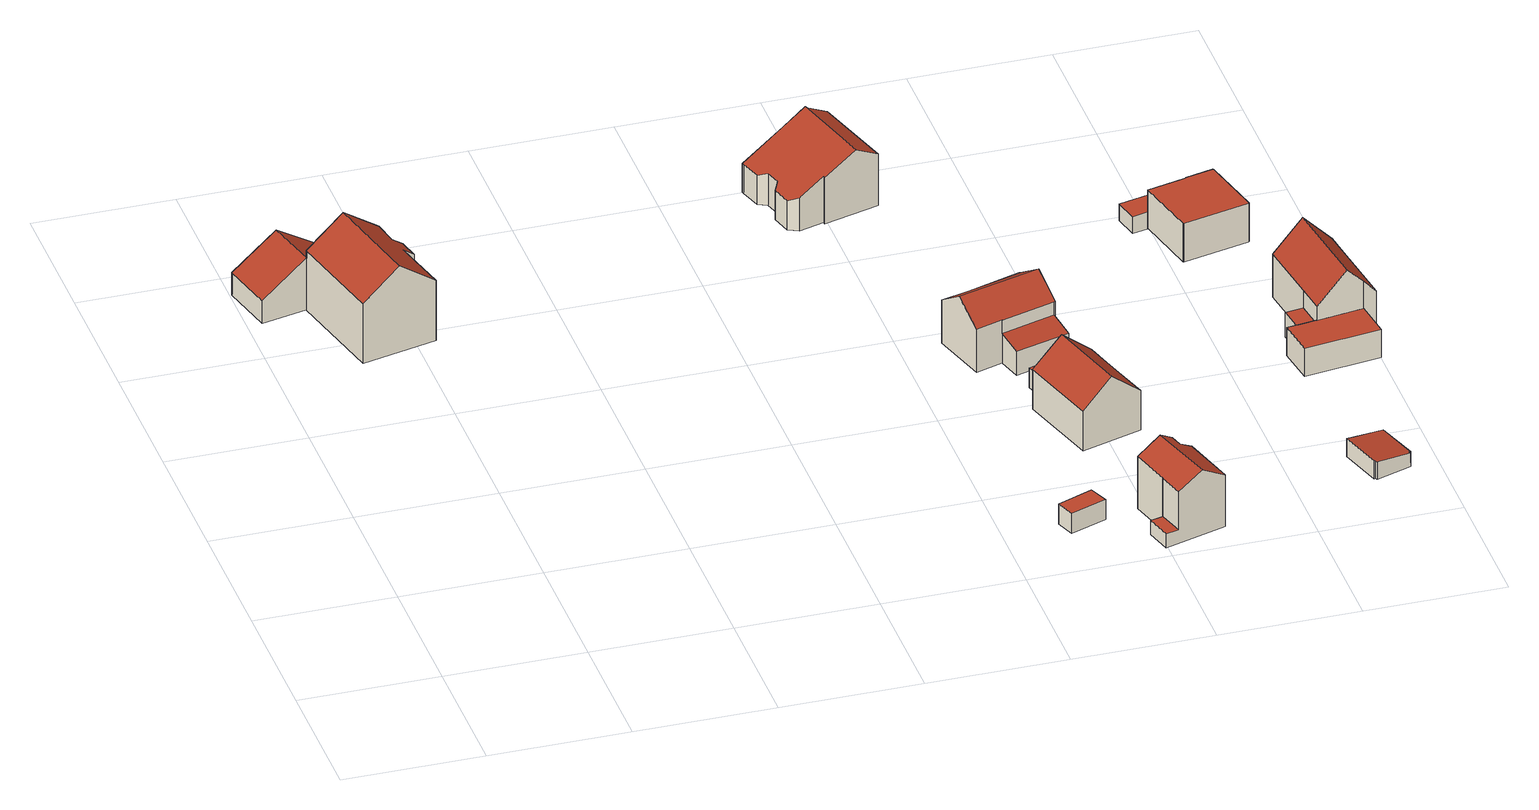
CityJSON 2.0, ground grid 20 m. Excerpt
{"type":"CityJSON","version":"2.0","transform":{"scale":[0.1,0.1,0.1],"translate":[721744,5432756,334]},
"CityObjects":{
"building1":{"type":"Building","attributes":{"Gemeindeschluessel":"09362000","HoeheDach":"348.064","HoeheGrund":"334.670","Methode":"2000","NiedrigsteTraufeDesGebaeudes":"338.212","Geometrietyp2DReferenz":"3000","measuredHeight":13.39,"function":"31001_1000","roofType":"3100"},"address":[{"Country":"Germany","Locality":"Regensburg","ThoroughfareName":"Annagasse 5a"}],"geometry":[{"type":"Solid","lod":"2","boundaries":[[[[0,1,2,3,4]],[[5,6,7,8]],[[6,5,9,10]],[[11,12,13,3,2]],[[5,8,14,15,16,17,18,19,9]],[[20,14,8,7]],[[21,11,2,1]],[[22,4,3,13]],[[19,23,10,9]],[[23,19,18,24]],[[25,12,11,21]],[[26,16,15,22,13,12]],[[23,24,27,25,21,1,0,28,20,7,6,10]],[[28,15,14,20]],[[26,29,17,16]],[[28,0,4,22,15]],[[25,27,29,26,12]],[[27,24,18,17,29]]]],"semantics":{"surfaces":[{"type":"WallSurface","Flaeche":"77.885","Z_MAX":"8.052","Z_MAX_ASL":"342.722","Z_MIN":"-0.000","Z_MIN_ASL":"334.670"},{"type":"WallSurface","Flaeche":"14.343","Z_MAX":"9.436","Z_MAX_ASL":"344.106","Z_MIN":"-0.000","Z_MIN_ASL":"334.670"},{"type":"WallSurface","Flaeche":"25.293","Z_MAX":"8.251","Z_MAX_ASL":"342.921","Z_MIN":"-0.000","Z_MIN_ASL":"334.670"},{"type":"RoofSurface","Dachneigung":"56.163","Dachorientierung":"259.075","Flaeche":"65.094","Z_MAX":"8.052","Z_MAX_ASL":"342.722","Z_MIN":"3.542","Z_MIN_ASL":"338.212"},{"type":"RoofSurface","Dachneigung":"53.830","Dachorientierung":"79.136","Flaeche":"106.734","Z_MAX":"13.393","Z_MAX_ASL":"348.064","Z_MIN":"8.242","Z_MIN_ASL":"342.912"},{"type":"WallSurface","Flaeche":"34.226","Z_MAX":"9.436","Z_MAX_ASL":"344.106","Z_MIN":"-0.000","Z_MIN_ASL":"334.670"},{"type":"WallSurface","Flaeche":"28.513","Z_MAX":"3.545","Z_MAX_ASL":"338.215","Z_MIN":"-0.000","Z_MIN_ASL":"334.670"},{"type":"RoofSurface","Dachneigung":"56.160","Dachorientierung":"79.136","Flaeche":"64.702","Z_MAX":"8.052","Z_MAX_ASL":"342.722","Z_MIN":"3.552","Z_MIN_ASL":"338.222"},{"type":"WallSurface","Flaeche":"14.606","Z_MAX":"9.449","Z_MAX_ASL":"344.119","Z_MIN":"-0.000","Z_MIN_ASL":"334.670"},{"type":"WallSurface","Flaeche":"78.849","Z_MAX":"9.449","Z_MAX_ASL":"344.119","Z_MIN":"-0.000","Z_MIN_ASL":"334.670"},{"type":"WallSurface","Flaeche":"38.747","Z_MAX":"8.032","Z_MAX_ASL":"342.702","Z_MIN":"-0.000","Z_MIN_ASL":"334.670"},{"type":"WallSurface","Flaeche":"39.424","Z_MAX":"13.393","Z_MAX_ASL":"348.064","Z_MIN":"3.552","Z_MIN_ASL":"338.222"},{"type":"GroundSurface","Flaeche":"275.978","Z_MAX":"-0.000","Z_MAX_ASL":"334.670","Z_MIN":"-0.000","Z_MIN_ASL":"334.670"},{"type":"WallSurface","Flaeche":"46.538","Z_MAX":"12.501","Z_MAX_ASL":"347.171","Z_MIN":"-0.000","Z_MIN_ASL":"334.670"},{"type":"RoofSurface","Dachneigung":"53.836","Dachorientierung":"259.076","Flaeche":"101.576","Z_MAX":"13.393","Z_MAX_ASL":"348.064","Z_MIN":"9.364","Z_MIN_ASL":"344.034"},{"type":"WallSurface","Flaeche":"28.696","Z_MAX":"12.501","Z_MAX_ASL":"347.171","Z_MIN":"-0.000","Z_MIN_ASL":"334.670"},{"type":"WallSurface","Flaeche":"139.429","Z_MAX":"9.370","Z_MAX_ASL":"344.040","Z_MIN":"-0.000","Z_MIN_ASL":"334.670"},{"type":"WallSurface","Flaeche":"124.398","Z_MAX":"13.388","Z_MAX_ASL":"348.058","Z_MIN":"-0.000","Z_MIN_ASL":"334.670"}],"values":[[0,1,2,3,4,5,6,7,8,9,10,11,12,13,14,15,16,17]]}}]},
"building2":{"type":"Building","attributes":{"Gemeindeschluessel":"09362000","HoeheDach":"338.363","HoeheGrund":"335.320","Methode":"1000","NiedrigsteTraufeDesGebaeudes":"338.363","Geometrietyp2DReferenz":"3000","measuredHeight":3.04,"function":"31001_2000","roofType":"1000"},"geometry":[{"type":"Solid","lod":"2","boundaries":[[[[30,31,32,33]],[[34,33,32,35]],[[35,32,31,36]],[[34,35,36,37]],[[37,30,33,34]],[[36,31,30,37]]]],"semantics":{"surfaces":[{"type":"RoofSurface","Dachneigung":"90.000","Dachorientierung":"-1.000","Flaeche":"16.411","Z_MAX":"3.043","Z_MAX_ASL":"338.363","Z_MIN":"3.043","Z_MIN_ASL":"338.363"},{"type":"WallSurface","Flaeche":"16.760","Z_MAX":"3.043","Z_MAX_ASL":"338.363","Z_MIN":"0.000","Z_MIN_ASL":"335.320"},{"type":"WallSurface","Flaeche":"9.123","Z_MAX":"3.043","Z_MAX_ASL":"338.363","Z_MIN":"0.000","Z_MIN_ASL":"335.320"},{"type":"GroundSurface","Flaeche":"16.411","Z_MAX":"0.000","Z_MAX_ASL":"335.320","Z_MIN":"0.000","Z_MIN_ASL":"335.320"},{"type":"WallSurface","Flaeche":"9.056","Z_MAX":"3.043","Z_MAX_ASL":"338.363","Z_MIN":"0.000","Z_MIN_ASL":"335.320"},{"type":"WallSurface","Flaeche":"16.677","Z_MAX":"3.043","Z_MAX_ASL":"338.363","Z_MIN":"0.000","Z_MIN_ASL":"335.320"}],"values":[[0,1,2,3,4,5]]}}]},
"building3":{"type":"Building","attributes":{"Gemeindeschluessel":"09362000","HoeheDach":"345.670","HoeheGrund":"335.510","Methode":"2000","NiedrigsteTraufeDesGebaeudes":"337.670","Geometrietyp2DReferenz":"3000","measuredHeight":10.16,"function":"31001_1000","roofType":"3100"},"address":[{"Country":"Germany","Locality":"Regensburg","ThoroughfareName":"Mattinger Straße 16"}],"geometry":[{"type":"Solid","lod":"2","boundaries":[[[[38,39,40,41,42,43]],[[44,45,39,38,46,47,48]],[[49,41,40,50]],[[51,42,41,49]],[[52,53,54,55]],[[48,47,56,57]],[[53,58,46,38,43,54]],[[44,48,57,59]],[[51,55,54,43,42]],[[44,59,52,55,51,49,50,45]],[[52,59,57,56,58,53]],[[47,46,58,56]],[[50,40,39,45]]]],"semantics":{"surfaces":[{"type":"RoofSurface","Dachneigung":"60.563","Dachorientierung":"76.088","Flaeche":"38.539","Z_MAX":"10.160","Z_MAX_ASL":"345.670","Z_MIN":"8.093","Z_MIN_ASL":"343.603"},{"type":"WallSurface","Flaeche":"71.126","Z_MAX":"10.160","Z_MAX_ASL":"345.670","Z_MIN":"-0.000","Z_MIN_ASL":"335.510"},{"type":"WallSurface","Flaeche":"15.346","Z_MAX":"9.100","Z_MAX_ASL":"344.610","Z_MIN":"-0.000","Z_MIN_ASL":"335.510"},{"type":"WallSurface","Flaeche":"16.164","Z_MAX":"9.108","Z_MAX_ASL":"344.618","Z_MIN":"-0.000","Z_MIN_ASL":"335.510"},{"type":"WallSurface","Flaeche":"50.568","Z_MAX":"8.113","Z_MAX_ASL":"343.623","Z_MIN":"-0.000","Z_MIN_ASL":"335.510"},{"type":"RoofSurface","Dachneigung":"90.000","Dachorientierung":"-1.000","Flaeche":"7.495","Z_MAX":"2.160","Z_MAX_ASL":"337.670","Z_MIN":"2.160","Z_MIN_ASL":"337.670"},{"type":"RoofSurface","Dachneigung":"60.563","Dachorientierung":"256.088","Flaeche":"42.377","Z_MAX":"10.160","Z_MAX_ASL":"345.670","Z_MIN":"8.070","Z_MIN_ASL":"343.580"},{"type":"WallSurface","Flaeche":"8.361","Z_MAX":"2.160","Z_MAX_ASL":"337.670","Z_MIN":"-0.000","Z_MIN_ASL":"335.510"},{"type":"WallSurface","Flaeche":"51.196","Z_MAX":"10.160","Z_MAX_ASL":"345.670","Z_MIN":"-0.000","Z_MIN_ASL":"335.510"},{"type":"GroundSurface","Flaeche":"77.964","Z_MAX":"-0.000","Z_MAX_ASL":"335.510","Z_MIN":"-0.000","Z_MIN_ASL":"335.510"},{"type":"WallSurface","Flaeche":"4.792","Z_MAX":"8.113","Z_MAX_ASL":"343.623","Z_MIN":"-0.000","Z_MIN_ASL":"335.510"},{"type":"WallSurface","Flaeche":"22.777","Z_MAX":"8.070","Z_MAX_ASL":"343.580","Z_MIN":"2.160","Z_MIN_ASL":"337.670"},{"type":"WallSurface","Flaeche":"67.130","Z_MAX":"8.112","Z_MAX_ASL":"343.622","Z_MIN":"-0.000","Z_MIN_ASL":"335.510"}],"values":[[0,1,2,3,4,5,6,7,8,9,10,11,12]]}}]},
"building4":{"type":"Building","attributes":{"Gemeindeschluessel":"09362000","HoeheDach":"347.850","HoeheGrund":"337.900","Methode":"2000","NiedrigsteTraufeDesGebaeudes":"342.580","Geometrietyp2DReferenz":"3000","measuredHeight":9.95,"function":"31001_1000","roofType":"3100"},"address":[{"Country":"Germany","Locality":"Regensburg","ThoroughfareName":"Mattinger Straße 12"}],"geometry":[{"type":"Solid","lod":"2","boundaries":[[[[60,61,62,63]],[[64,65,66,67,68]],[[64,69,70,71,60,63,72,73,74,65]],[[65,74,75,76,66]],[[72,63,62,77,78]],[[68,67,79,80,81]],[[69,81,80,70]],[[72,78,82,73]],[[75,82,78,77]],[[73,82,75,74]],[[64,68,81,69]],[[77,62,76,75]],[[71,70,80,79,83]],[[71,83,61,60]],[[76,62,61,83,79,67,66]]]],"semantics":{"surfaces":[{"type":"WallSurface","Flaeche":"22.330","Z_MAX":"6.195","Z_MAX_ASL":"344.095","Z_MIN":"0.000","Z_MIN_ASL":"337.900"},{"type":"WallSurface","Flaeche":"73.068","Z_MAX":"9.950","Z_MAX_ASL":"347.850","Z_MIN":"0.000","Z_MIN_ASL":"337.900"},{"type":"GroundSurface","Flaeche":"111.649","Z_MAX":"0.000","Z_MAX_ASL":"337.900","Z_MIN":"0.000","Z_MIN_ASL":"337.900"},{"type":"WallSurface","Flaeche":"32.480","Z_MAX":"6.173","Z_MAX_ASL":"344.073","Z_MIN":"0.000","Z_MIN_ASL":"337.900"},{"type":"WallSurface","Flaeche":"4.687","Z_MAX":"6.188","Z_MAX_ASL":"344.088","Z_MIN":"0.000","Z_MIN_ASL":"337.900"},{"type":"RoofSurface","Dachneigung":"50.293","Dachorientierung":"256.184","Flaeche":"70.337","Z_MAX":"9.950","Z_MAX_ASL":"347.850","Z_MIN":"6.212","Z_MIN_ASL":"344.112"},{"type":"WallSurface","Flaeche":"18.148","Z_MAX":"8.290","Z_MAX_ASL":"346.190","Z_MIN":"0.000","Z_MIN_ASL":"337.900"},{"type":"WallSurface","Flaeche":"13.666","Z_MAX":"4.680","Z_MAX_ASL":"342.580","Z_MIN":"0.000","Z_MIN_ASL":"337.900"},{"type":"RoofSurface","Dachneigung":"90.000","Dachorientierung":"-1.000","Flaeche":"2.869","Z_MAX":"4.680","Z_MAX_ASL":"342.580","Z_MIN":"4.680","Z_MIN_ASL":"342.580"},{"type":"WallSurface","Flaeche":"4.676","Z_MAX":"4.680","Z_MAX_ASL":"342.580","Z_MIN":"0.000","Z_MIN_ASL":"337.900"},{"type":"WallSurface","Flaeche":"74.648","Z_MAX":"6.212","Z_MAX_ASL":"344.112","Z_MIN":"0.000","Z_MIN_ASL":"337.900"},{"type":"WallSurface","Flaeche":"4.323","Z_MAX":"6.173","Z_MAX_ASL":"344.073","Z_MIN":"4.680","Z_MIN_ASL":"342.580"},{"type":"WallSurface","Flaeche":"54.769","Z_MAX":"9.950","Z_MAX_ASL":"347.850","Z_MIN":"0.000","Z_MIN_ASL":"337.900"},{"type":"WallSurface","Flaeche":"1.713","Z_MAX":"6.195","Z_MAX_ASL":"344.095","Z_MIN":"0.000","Z_MIN_ASL":"337.900"},{"type":"RoofSurface","Dachneigung":"50.293","Dachorientierung":"76.184","Flaeche":"71.060","Z_MAX":"9.950","Z_MAX_ASL":"347.850","Z_MIN":"6.170","Z_MIN_ASL":"344.070"}],"values":[[0,1,2,3,4,5,6,7,8,9,10,11,12,13,14]]}}]},
"building5":{"type":"Building","attributes":{"Gemeindeschluessel":"09362000","HoeheDach":"346.700","HoeheGrund":"337.177","Methode":"2000","NiedrigsteTraufeDesGebaeudes":"340.914","Geometrietyp2DReferenz":"3000","measuredHeight":9.52,"function":"31001_1000","roofType":"3100"},"address":[{"Country":"Germany","Locality":"Regensburg","ThoroughfareName":"Mattinger Straße 10"}],"geometry":[{"type":"Solid","lod":"2","boundaries":[[[[84,85,86,87]],[[88,87,86,89,90]],[[91,92,93,94]],[[91,95,96,97,92]],[[88,90,98,99]],[[94,93,100,101]],[[98,90,89,102]],[[103,104,96,95]],[[101,100,105,106]],[[89,86,107,102]],[[96,104,107,86,85,108,97]],[[103,99,98,102,107,104]],[[103,95,91,94,101,106,84,87,88,99]],[[84,106,105,108,85]],[[97,108,105,100,93,92]]]],"semantics":{"surfaces":[{"type":"WallSurface","Flaeche":"1.687","Z_MAX":"6.751","Z_MAX_ASL":"343.928","Z_MIN":"0.003","Z_MIN_ASL":"337.180"},{"type":"WallSurface","Flaeche":"14.888","Z_MAX":"6.751","Z_MAX_ASL":"343.928","Z_MIN":"0.003","Z_MIN_ASL":"337.180"},{"type":"WallSurface","Flaeche":"28.178","Z_MAX":"6.769","Z_MAX_ASL":"343.945","Z_MIN":"0.003","Z_MIN_ASL":"337.180"},{"type":"WallSurface","Flaeche":"68.263","Z_MAX":"9.523","Z_MAX_ASL":"346.700","Z_MIN":"0.003","Z_MIN_ASL":"337.180"},{"type":"WallSurface","Flaeche":"30.289","Z_MAX":"3.738","Z_MAX_ASL":"340.915","Z_MIN":"0.003","Z_MIN_ASL":"337.180"},{"type":"WallSurface","Flaeche":"53.940","Z_MAX":"6.769","Z_MAX_ASL":"343.945","Z_MIN":"0.003","Z_MIN_ASL":"337.180"},{"type":"RoofSurface","Dachneigung":"74.095","Dachorientierung":"163.849","Flaeche":"29.172","Z_MAX":"4.724","Z_MAX_ASL":"341.901","Z_MIN":"3.737","Z_MIN_ASL":"340.914"},{"type":"WallSurface","Flaeche":"26.989","Z_MAX":"6.752","Z_MAX_ASL":"343.929","Z_MIN":"0.003","Z_MIN_ASL":"337.180"},{"type":"WallSurface","Flaeche":"1.646","Z_MAX":"6.765","Z_MAX_ASL":"343.942","Z_MIN":"0.003","Z_MIN_ASL":"337.180"},{"type":"WallSurface","Flaeche":"16.217","Z_MAX":"6.723","Z_MAX_ASL":"343.900","Z_MIN":"4.723","Z_MIN_ASL":"341.899"},{"type":"RoofSurface","Dachneigung":"56.524","Dachorientierung":"163.877","Flaeche":"62.606","Z_MAX":"9.523","Z_MAX_ASL":"346.700","Z_MIN":"6.723","Z_MIN_ASL":"343.900"},{"type":"WallSurface","Flaeche":"14.933","Z_MAX":"6.752","Z_MAX_ASL":"343.929","Z_MIN":"0.003","Z_MIN_ASL":"337.180"},{"type":"GroundSurface","Flaeche":"131.914","Z_MAX":"0.003","Z_MAX_ASL":"337.180","Z_MIN":"0.003","Z_MIN_ASL":"337.180"},{"type":"WallSurface","Flaeche":"68.143","Z_MAX":"9.523","Z_MAX_ASL":"346.700","Z_MIN":"0.003","Z_MIN_ASL":"337.180"},{"type":"RoofSurface","Dachneigung":"56.524","Dachorientierung":"343.877","Flaeche":"61.908","Z_MAX":"9.523","Z_MAX_ASL":"346.700","Z_MIN":"6.756","Z_MIN_ASL":"343.933"}],"values":[[0,1,2,3,4,5,6,7,8,9,10,11,12,13,14]]}}]},
"building6":{"type":"Building","attributes":{"Gemeindeschluessel":"09362000","HoeheDach":"345.470","HoeheGrund":"335.570","Methode":"2000","NiedrigsteTraufeDesGebaeudes":"340.065","Geometrietyp2DReferenz":"3000","measuredHeight":9.9,"function":"31001_1000","roofType":"3100"},"address":[{"Country":"Germany","Locality":"Regensburg","ThoroughfareName":"Mattinger Straße 6"}],"geometry":[{"type":"Solid","lod":"2","boundaries":[[[[109,110,111,112,113,114,115,116,117,118,119,120,121]],[[122,123,124,125]],[[126,116,115,127]],[[125,124,128,129]],[[130,112,111,131]],[[127,115,114,132]],[[129,128,118,117,133]],[[134,109,121,135]],[[136,122,125,129,133,126,127,132,137,130,131,138,134,135]],[[137,113,112,130]],[[133,117,116,126]],[[135,121,120,136]],[[118,128,124,123,119]],[[131,111,110,138]],[[138,110,109,134]],[[136,120,119,123,122]],[[132,114,113,137]]]],"semantics":{"surfaces":[{"type":"RoofSurface","Dachneigung":"60.989","Dachorientierung":"256.224","Flaeche":"130.307","Z_MAX":"9.900","Z_MAX_ASL":"345.470","Z_MIN":"4.495","Z_MIN_ASL":"340.065"},{"type":"WallSurface","Flaeche":"26.687","Z_MAX":"9.668","Z_MAX_ASL":"345.238","Z_MIN":"-0.000","Z_MIN_ASL":"335.570"},{"type":"WallSurface","Flaeche":"23.210","Z_MAX":"7.236","Z_MAX_ASL":"342.806","Z_MIN":"-0.000","Z_MIN_ASL":"335.570"},{"type":"WallSurface","Flaeche":"98.339","Z_MAX":"7.992","Z_MAX_ASL":"343.563","Z_MIN":"-0.000","Z_MIN_ASL":"335.570"},{"type":"WallSurface","Flaeche":"11.723","Z_MAX":"5.070","Z_MAX_ASL":"340.640","Z_MIN":"-0.000","Z_MIN_ASL":"335.570"},{"type":"WallSurface","Flaeche":"8.047","Z_MAX":"5.160","Z_MAX_ASL":"340.730","Z_MIN":"-0.000","Z_MIN_ASL":"335.570"},{"type":"WallSurface","Flaeche":"71.971","Z_MAX":"9.900","Z_MAX_ASL":"345.470","Z_MIN":"-0.000","Z_MIN_ASL":"335.570"},{"type":"WallSurface","Flaeche":"1.578","Z_MAX":"4.519","Z_MAX_ASL":"340.089","Z_MIN":"-0.000","Z_MIN_ASL":"335.570"},{"type":"GroundSurface","Flaeche":"156.295","Z_MAX":"-0.000","Z_MAX_ASL":"335.570","Z_MIN":"-0.000","Z_MIN_ASL":"335.570"},{"type":"WallSurface","Flaeche":"6.807","Z_MAX":"5.063","Z_MAX_ASL":"340.633","Z_MIN":"-0.000","Z_MIN_ASL":"335.570"},{"type":"WallSurface","Flaeche":"2.597","Z_MAX":"7.236","Z_MAX_ASL":"342.806","Z_MIN":"-0.000","Z_MIN_ASL":"335.570"},{"type":"WallSurface","Flaeche":"40.343","Z_MAX":"8.072","Z_MAX_ASL":"343.642","Z_MIN":"-0.000","Z_MIN_ASL":"335.570"},{"type":"RoofSurface","Dachneigung":"60.990","Dachorientierung":"76.224","Flaeche":"48.412","Z_MAX":"9.900","Z_MAX_ASL":"345.470","Z_MIN":"7.992","Z_MIN_ASL":"343.563"},{"type":"WallSurface","Flaeche":"6.835","Z_MAX":"5.070","Z_MAX_ASL":"340.640","Z_MIN":"-0.000","Z_MIN_ASL":"335.570"},{"type":"WallSurface","Flaeche":"14.440","Z_MAX":"4.517","Z_MAX_ASL":"340.087","Z_MIN":"-0.000","Z_MIN_ASL":"335.570"},{"type":"WallSurface","Flaeche":"33.702","Z_MAX":"9.900","Z_MAX_ASL":"345.470","Z_MIN":"-0.000","Z_MIN_ASL":"335.570"},{"type":"WallSurface","Flaeche":"13.187","Z_MAX":"4.500","Z_MAX_ASL":"340.070","Z_MIN":"-0.000","Z_MIN_ASL":"335.570"}],"values":[[0,1,2,3,4,5,6,7,8,9,10,11,12,13,14,15,16]]}}]},
"building7":{"type":"Building","attributes":{"Gemeindeschluessel":"09362000","HoeheDach":"340.886","HoeheGrund":"337.810","Methode":"1000","NiedrigsteTraufeDesGebaeudes":"340.886","Geometrietyp2DReferenz":"3000","measuredHeight":3.08,"function":"31001_2000","roofType":"1000"},"geometry":[{"type":"Solid","lod":"2","boundaries":[[[[139,140,141,142]],[[143,144,140,139]],[[140,144,145,146,147,141]],[[142,141,147,148]],[[149,145,144,143]],[[148,147,146,150]],[[150,146,145,149]],[[142,148,150,149,143,139]]]],"semantics":{"surfaces":[{"type":"WallSurface","Flaeche":"14.588","Z_MAX":"3.076","Z_MAX_ASL":"340.886","Z_MIN":"0.000","Z_MIN_ASL":"337.810"},{"type":"WallSurface","Flaeche":"20.084","Z_MAX":"3.076","Z_MAX_ASL":"340.886","Z_MIN":"0.000","Z_MIN_ASL":"337.810"},{"type":"RoofSurface","Dachneigung":"90.000","Dachorientierung":"-1.000","Flaeche":"38.254","Z_MAX":"3.076","Z_MAX_ASL":"340.886","Z_MIN":"3.076","Z_MIN_ASL":"340.886"},{"type":"WallSurface","Flaeche":"24.652","Z_MAX":"3.076","Z_MAX_ASL":"340.886","Z_MIN":"0.000","Z_MIN_ASL":"337.810"},{"type":"WallSurface","Flaeche":"0.853","Z_MAX":"3.076","Z_MAX_ASL":"340.886","Z_MIN":"0.000","Z_MIN_ASL":"337.810"},{"type":"WallSurface","Flaeche":"15.288","Z_MAX":"3.076","Z_MAX_ASL":"340.886","Z_MIN":"0.000","Z_MIN_ASL":"337.810"},{"type":"WallSurface","Flaeche":"4.606","Z_MAX":"3.076","Z_MAX_ASL":"340.886","Z_MIN":"0.000","Z_MIN_ASL":"337.810"},{"type":"GroundSurface","Flaeche":"38.254","Z_MAX":"0.000","Z_MAX_ASL":"337.810","Z_MIN":"0.000","Z_MIN_ASL":"337.810"}],"values":[[0,1,2,3,4,5,6,7]]}}]},
"building8":{"type":"Building","attributes":{"Gemeindeschluessel":"09362000","HoeheDach":"341.859","HoeheGrund":"335.660","Methode":"1000","NiedrigsteTraufeDesGebaeudes":"340.652","Geometrietyp2DReferenz":"3000","measuredHeight":6.2,"function":"31001_2000","roofType":"2100"},"geometry":[{"type":"Solid","lod":"2","boundaries":[[[[151,152,153,154]],[[155,153,152,156]],[[157,151,154,158]],[[158,155,156,157]],[[156,152,151,157]],[[158,154,153,155]]]],"semantics":{"surfaces":[{"type":"RoofSurface","Dachneigung":"70.806","Dachorientierung":"343.778","Flaeche":"29.101","Z_MAX":"6.199","Z_MAX_ASL":"341.859","Z_MIN":"4.992","Z_MIN_ASL":"340.652"},{"type":"WallSurface","Flaeche":"19.204","Z_MAX":"6.199","Z_MAX_ASL":"341.859","Z_MIN":"0.000","Z_MIN_ASL":"335.660"},{"type":"WallSurface","Flaeche":"19.398","Z_MAX":"6.199","Z_MAX_ASL":"341.859","Z_MIN":"0.000","Z_MIN_ASL":"335.660"},{"type":"GroundSurface","Flaeche":"27.483","Z_MAX":"0.000","Z_MAX_ASL":"335.660","Z_MIN":"0.000","Z_MIN_ASL":"335.660"},{"type":"WallSurface","Flaeche":"49.452","Z_MAX":"6.199","Z_MAX_ASL":"341.859","Z_MIN":"0.000","Z_MIN_ASL":"335.660"},{"type":"WallSurface","Flaeche":"39.833","Z_MAX":"5.006","Z_MAX_ASL":"340.666","Z_MIN":"0.000","Z_MIN_ASL":"335.660"}],"values":[[0,1,2,3,4,5]]}}]},
"building9":{"type":"Building","attributes":{"Gemeindeschluessel":"09362000","HoeheDach":"341.064","HoeheGrund":"338.315","Methode":"2000","NiedrigsteTraufeDesGebaeudes":"340.426","Geometrietyp2DReferenz":"3000","measuredHeight":2.75,"function":"31001_2463","roofType":"1000"},"geometry":[{"type":"Solid","lod":"2","boundaries":[[[[159,160,161,162]],[[163,164,165,166,167,161,160,168,169]],[[170,166,165,171]],[[171,165,164,172]],[[173,168,160,159]],[[170,171,172,174,175,176,173,159,162,177]],[[177,167,166,170]],[[172,164,163,174]],[[163,169,176,175,174]],[[162,161,167,177]],[[176,169,168,173]]]],"semantics":{"surfaces":[{"type":"WallSurface","Flaeche":"0.338","Z_MAX":"2.731","Z_MAX_ASL":"341.046","Z_MIN":"-0.005","Z_MIN_ASL":"338.310"},{"type":"RoofSurface","Dachneigung":"83.663","Dachorientierung":"72.728","Flaeche":"38.356","Z_MAX":"2.750","Z_MAX_ASL":"341.064","Z_MIN":"2.111","Z_MIN_ASL":"340.426"},{"type":"WallSurface","Flaeche":"14.003","Z_MAX":"2.750","Z_MAX_ASL":"341.064","Z_MIN":"-0.005","Z_MIN_ASL":"338.310"},{"type":"WallSurface","Flaeche":"13.472","Z_MAX":"2.111","Z_MAX_ASL":"340.426","Z_MIN":"-0.005","Z_MIN_ASL":"338.310"},{"type":"WallSurface","Flaeche":"0.459","Z_MAX":"2.731","Z_MAX_ASL":"341.046","Z_MIN":"-0.005","Z_MIN_ASL":"338.310"},{"type":"GroundSurface","Flaeche":"38.122","Z_MAX":"-0.005","Z_MAX_ASL":"338.310","Z_MIN":"-0.005","Z_MIN_ASL":"338.310"},{"type":"WallSurface","Flaeche":"17.657","Z_MAX":"2.750","Z_MAX_ASL":"341.064","Z_MIN":"-0.005","Z_MIN_ASL":"338.310"},{"type":"WallSurface","Flaeche":"0.321","Z_MAX":"2.128","Z_MAX_ASL":"340.443","Z_MIN":"-0.005","Z_MIN_ASL":"338.310"},{"type":"WallSurface","Flaeche":"0.539","Z_MAX":"2.128","Z_MAX_ASL":"340.443","Z_MIN":"-0.005","Z_MIN_ASL":"338.310"},{"type":"WallSurface","Flaeche":"0.460","Z_MAX":"2.749","Z_MAX_ASL":"341.064","Z_MIN":"-0.005","Z_MIN_ASL":"338.310"},{"type":"WallSurface","Flaeche":"13.238","Z_MAX":"2.731","Z_MAX_ASL":"341.046","Z_MIN":"-0.005","Z_MIN_ASL":"338.310"}],"values":[[0,1,2,3,4,5,6,7,8,9,10]]}}]},
"building10":{"type":"Building","attributes":{"Gemeindeschluessel":"09362000","HoeheDach":"342.600","HoeheGrund":"338.770","Methode":"2000","NiedrigsteTraufeDesGebaeudes":"342.600","Geometrietyp2DReferenz":"3000","measuredHeight":3.83,"function":"51009_1610","roofType":"1000"},"geometry":[{"type":"Solid","lod":"2","boundaries":[[[[178,179,180,181]],[[181,182,183,178]],[[179,184,185,180]],[[182,185,184,183]],[[181,180,185,182]],[[183,184,179,178]]]],"semantics":{"surfaces":[{"type":"WallSurface","Flaeche":"16.347","Z_MAX":"3.830","Z_MAX_ASL":"342.600","Z_MIN":"0.000","Z_MIN_ASL":"338.770"},{"type":"GroundSurface","Flaeche":"11.334","Z_MAX":"0.000","Z_MAX_ASL":"338.770","Z_MIN":"0.000","Z_MIN_ASL":"338.770"},{"type":"RoofSurface","Dachneigung":"90.000","Dachorientierung":"-1.000","Flaeche":"11.334","Z_MAX":"3.830","Z_MAX_ASL":"342.600","Z_MIN":"3.830","Z_MIN_ASL":"342.600"},{"type":"WallSurface","Flaeche":"16.358","Z_MAX":"3.830","Z_MAX_ASL":"342.600","Z_MIN":"0.000","Z_MIN_ASL":"338.770"},{"type":"WallSurface","Flaeche":"10.129","Z_MAX":"3.830","Z_MAX_ASL":"342.600","Z_MIN":"0.000","Z_MIN_ASL":"338.770"},{"type":"WallSurface","Flaeche":"10.205","Z_MAX":"3.830","Z_MAX_ASL":"342.600","Z_MIN":"0.000","Z_MIN_ASL":"338.770"}],"values":[[0,1,2,3,4,5]]}}]},
"building11":{"type":"Building","attributes":{"Gemeindeschluessel":"09362000","HoeheDach":"340.634","HoeheGrund":"338.034","Methode":"1000","NiedrigsteTraufeDesGebaeudes":"340.634","Geometrietyp2DReferenz":"3000","measuredHeight":2.6,"function":"31001_2000","roofType":"1000"},"geometry":[{"type":"Solid","lod":"2","boundaries":[[[[186,187,188,189]],[[190,191,192,193,188,187]],[[194,193,192,195]],[[195,192,191,196]],[[195,196,197,186,189,194]],[[194,189,188,193]],[[186,197,190,187]],[[191,190,197,196]]]],"semantics":{"surfaces":[{"type":"WallSurface","Flaeche":"14.917","Z_MAX":"2.600","Z_MAX_ASL":"340.634","Z_MIN":"0.000","Z_MIN_ASL":"338.034"},{"type":"RoofSurface","Dachneigung":"90.000","Dachorientierung":"-1.000","Flaeche":"28.398","Z_MAX":"2.600","Z_MAX_ASL":"340.634","Z_MIN":"2.600","Z_MIN_ASL":"340.634"},{"type":"WallSurface","Flaeche":"9.265","Z_MAX":"2.600","Z_MAX_ASL":"340.634","Z_MIN":"0.000","Z_MIN_ASL":"338.034"},{"type":"WallSurface","Flaeche":"20.764","Z_MAX":"2.600","Z_MAX_ASL":"340.634","Z_MIN":"0.000","Z_MIN_ASL":"338.034"},{"type":"GroundSurface","Flaeche":"28.398","Z_MAX":"0.000","Z_MAX_ASL":"338.034","Z_MIN":"0.000","Z_MIN_ASL":"338.034"},{"type":"WallSurface","Flaeche":"5.822","Z_MAX":"2.600","Z_MAX_ASL":"340.634","Z_MIN":"0.000","Z_MIN_ASL":"338.034"},{"type":"WallSurface","Flaeche":"0.164","Z_MAX":"2.600","Z_MAX_ASL":"340.634","Z_MIN":"0.000","Z_MIN_ASL":"338.034"},{"type":"WallSurface","Flaeche":"9.096","Z_MAX":"2.600","Z_MAX_ASL":"340.634","Z_MIN":"0.000","Z_MIN_ASL":"338.034"}],"values":[[0,1,2,3,4,5,6,7]]}}]},
"building12":{"type":"Building","attributes":{"Gemeindeschluessel":"09362000","HoeheDach":"343.151","HoeheGrund":"338.770","Methode":"1000","NiedrigsteTraufeDesGebaeudes":"343.151","Geometrietyp2DReferenz":"3000","measuredHeight":4.38,"function":"31001_1000","roofType":"1000"},"geometry":[{"type":"Solid","lod":"2","boundaries":[[[[178,198,199,183]],[[183,199,200,201]],[[202,178,183,201,203,204,205]],[[205,206,207,202]],[[206,208,209,200,199,198,207]],[[204,208,206,205]],[[201,200,209,203]],[[202,207,198,178]],[[203,209,208,204]]]],"semantics":{"surfaces":[{"type":"WallSurface","Flaeche":"11.667","Z_MAX":"4.381","Z_MAX_ASL":"343.151","Z_MIN":"0.000","Z_MIN_ASL":"338.770"},{"type":"WallSurface","Flaeche":"0.175","Z_MAX":"4.381","Z_MAX_ASL":"343.151","Z_MIN":"0.000","Z_MIN_ASL":"338.770"},{"type":"GroundSurface","Flaeche":"60.833","Z_MAX":"0.000","Z_MAX_ASL":"338.770","Z_MIN":"0.000","Z_MIN_ASL":"338.770"},{"type":"WallSurface","Flaeche":"24.217","Z_MAX":"4.381","Z_MAX_ASL":"343.151","Z_MIN":"0.000","Z_MIN_ASL":"338.770"},{"type":"RoofSurface","Dachneigung":"90.000","Dachorientierung":"-1.000","Flaeche":"60.833","Z_MAX":"4.381","Z_MAX_ASL":"343.151","Z_MIN":"4.381","Z_MIN_ASL":"343.151"},{"type":"WallSurface","Flaeche":"48.404","Z_MAX":"4.381","Z_MAX_ASL":"343.151","Z_MIN":"0.000","Z_MIN_ASL":"338.770"},{"type":"WallSurface","Flaeche":"29.338","Z_MAX":"4.381","Z_MAX_ASL":"343.151","Z_MIN":"0.000","Z_MIN_ASL":"338.770"},{"type":"WallSurface","Flaeche":"7.445","Z_MAX":"4.381","Z_MAX_ASL":"343.151","Z_MIN":"0.000","Z_MIN_ASL":"338.770"},{"type":"WallSurface","Flaeche":"24.080","Z_MAX":"4.381","Z_MAX_ASL":"343.151","Z_MIN":"0.000","Z_MIN_ASL":"338.770"}],"values":[[0,1,2,3,4,5,6,7,8]]}}]},
"building13":{"type":"Building","attributes":{"Gemeindeschluessel":"09362000","HoeheDach":"344.120","HoeheGrund":"338.050","Methode":"2000","NiedrigsteTraufeDesGebaeudes":"344.120","Geometrietyp2DReferenz":"3000","measuredHeight":6.07,"function":"31001_1000","roofType":"1000"},"address":[{"Country":"Germany","Locality":"Regensburg","ThoroughfareName":"Mattinger Straße 7"}],"geometry":[{"type":"Solid","lod":"2","boundaries":[[[[210,211,212,213]],[[213,212,214,215]],[[216,217,218,219]],[[220,221,222,223]],[[224,225,226,220,223,227,228,210,213,215,216,219]],[[219,218,229,224]],[[224,229,230,225]],[[225,230,231,226]],[[226,231,221,220]],[[227,232,233,228]],[[228,233,211,210]],[[215,214,217,216]],[[223,222,232,227]],[[218,217,214,212,211,233,232,222,221,231,230,229]]]],"semantics":{"surfaces":[{"type":"WallSurface","Flaeche":"0.369","Z_MAX":"6.070","Z_MAX_ASL":"344.120","Z_MIN":"0.000","Z_MIN_ASL":"338.050"},{"type":"WallSurface","Flaeche":"59.228","Z_MAX":"6.070","Z_MAX_ASL":"344.120","Z_MIN":"0.000","Z_MIN_ASL":"338.050"},{"type":"WallSurface","Flaeche":"0.425","Z_MAX":"6.070","Z_MAX_ASL":"344.120","Z_MIN":"0.000","Z_MIN_ASL":"338.050"},{"type":"WallSurface","Flaeche":"0.442","Z_MAX":"6.070","Z_MAX_ASL":"344.120","Z_MIN":"0.000","Z_MIN_ASL":"338.050"},{"type":"GroundSurface","Flaeche":"94.505","Z_MAX":"0.000","Z_MAX_ASL":"338.050","Z_MIN":"0.000","Z_MIN_ASL":"338.050"},{"type":"WallSurface","Flaeche":"56.800","Z_MAX":"6.070","Z_MAX_ASL":"344.120","Z_MIN":"0.000","Z_MIN_ASL":"338.050"},{"type":"WallSurface","Flaeche":"34.786","Z_MAX":"6.070","Z_MAX_ASL":"344.120","Z_MIN":"0.000","Z_MIN_ASL":"338.050"},{"type":"WallSurface","Flaeche":"24.752","Z_MAX":"6.070","Z_MAX_ASL":"344.120","Z_MIN":"0.000","Z_MIN_ASL":"338.050"},{"type":"WallSurface","Flaeche":"1.060","Z_MAX":"6.070","Z_MAX_ASL":"344.120","Z_MIN":"0.000","Z_MIN_ASL":"338.050"},{"type":"WallSurface","Flaeche":"0.364","Z_MAX":"6.070","Z_MAX_ASL":"344.120","Z_MIN":"0.000","Z_MIN_ASL":"338.050"},{"type":"RoofSurface","Dachneigung":"90.000","Dachorientierung":"-1.000","Flaeche":"94.505","Z_MAX":"6.070","Z_MAX_ASL":"344.120","Z_MIN":"6.070","Z_MIN_ASL":"344.120"}],"values":[[0,1,2,3,4,5,6,0,7,5,8,9,8,10]]}}]},
"building14":{"type":"Building","attributes":{"Gemeindeschluessel":"09362000","HoeheDach":"349.860","HoeheGrund":"338.710","Methode":"2000","NiedrigsteTraufeDesGebaeudes":"345.361","Geometrietyp2DReferenz":"3000","measuredHeight":11.15,"function":"31001_1000","roofType":"3100"},"address":[{"Country":"Germany","Locality":"Regensburg","ThoroughfareName":"Mattinger Straße 9"}],"geometry":[{"type":"Solid","lod":"2","boundaries":[[[[234,235,236,237]],[[238,239,240,241,242,243]],[[244,245,235,234]],[[241,246,236,235,245,242]],[[237,236,246,247]],[[248,240,239,249]],[[250,243,242,245,244]],[[251,238,243,250]],[[247,246,241,240,248]],[[250,244,234,237,247,248,249,251]],[[249,239,238,251]]]],"semantics":{"surfaces":[{"type":"WallSurface","Flaeche":"74.576","Z_MAX":"6.727","Z_MAX_ASL":"345.437","Z_MIN":"0.000","Z_MIN_ASL":"338.710"},{"type":"RoofSurface","Dachneigung":"43.925","Dachorientierung":"264.154","Flaeche":"85.877","Z_MAX":"11.150","Z_MAX_ASL":"349.860","Z_MIN":"6.651","Z_MIN_ASL":"345.361"},{"type":"WallSurface","Flaeche":"18.902","Z_MAX":"6.727","Z_MAX_ASL":"345.437","Z_MIN":"0.000","Z_MIN_ASL":"338.710"},{"type":"RoofSurface","Dachneigung":"43.925","Dachorientierung":"84.154","Flaeche":"85.841","Z_MAX":"11.150","Z_MAX_ASL":"349.860","Z_MIN":"6.682","Z_MIN_ASL":"345.392"},{"type":"WallSurface","Flaeche":"14.651","Z_MAX":"8.699","Z_MAX_ASL":"347.409","Z_MIN":"0.000","Z_MIN_ASL":"338.710"},{"type":"WallSurface","Flaeche":"0.266","Z_MAX":"6.655","Z_MAX_ASL":"345.365","Z_MIN":"0.000","Z_MIN_ASL":"338.710"},{"type":"WallSurface","Flaeche":"76.285","Z_MAX":"11.150","Z_MAX_ASL":"349.860","Z_MIN":"0.000","Z_MIN_ASL":"338.710"},{"type":"WallSurface","Flaeche":"63.584","Z_MAX":"6.709","Z_MAX_ASL":"345.419","Z_MIN":"0.000","Z_MIN_ASL":"338.710"},{"type":"WallSurface","Flaeche":"62.002","Z_MAX":"11.150","Z_MAX_ASL":"349.860","Z_MIN":"0.000","Z_MIN_ASL":"338.710"},{"type":"GroundSurface","Flaeche":"119.123","Z_MAX":"0.000","Z_MAX_ASL":"338.710","Z_MIN":"0.000","Z_MIN_ASL":"338.710"},{"type":"WallSurface","Flaeche":"28.385","Z_MAX":"6.669","Z_MAX_ASL":"345.379","Z_MIN":"0.000","Z_MIN_ASL":"338.710"}],"values":[[0,1,2,3,4,5,6,7,8,9,10]]}}]}
},
"vertices":[
[133,990,7],[3,959,7],[3,959,42],[68,974,87],[133,990,42],[216,891,89],[216,891,7],[200,887,7],[200,887,101],[223,861,89],[223,861,7],[21,881,42],[86,896,87],[87,896,87],[193,923,101],[152,912,132],[140,909,141],[174,764,141],[227,776,101],[207,858,101],[193,923,7],[21,881,7],[152,912,42],[207,858,7],[227,776,7],[86,896,7],[86,896,100],[120,751,7],[152,912,7],[120,751,100],
[887,81,44],[939,100,44],[928,128,44],[877,108,44],[877,108,13],[928,128,13],[939,100,13],[887,81,13],
[1049,24,117],[1083,35,96],[1061,114,96],[1043,109,106],[1038,126,106],[1020,121,117],[994,8,15],[1083,35,15],[1013,13,96],[1013,13,37],[994,8,37],[1043,109,15],[1061,114,15],[1038,126,15],[1003,50,15],[1003,50,96],[986,110,96],[986,110,15],[1002,50,37],[984,45,37],[1002,50,96],[984,45,15],
[1001,367,39],[1001,367,101],[1011,332,101],[1011,332,39],[947,228,39],[1034,254,39],[1034,254,101],[990,241,139],[947,228,101],[913,344,39],[937,351,39],[1000,369,39],[1020,335,39],[1029,307,39],[1019,304,39],[1019,304,86],[1019,304,101],[1011,332,86],[1020,335,86],[957,357,139],[937,351,122],[913,344,101],[1029,307,86],[1000,369,101],
[990,495,32],[990,495,99],[988,494,99],[988,494,32],[998,460,32],[988,494,79],[998,460,69],[848,541,32],[848,541,99],[889,552,99],[889,552,32],[872,460,32],[872,460,99],[860,501,127],[920,438,69],[920,438,32],[965,575,99],[965,575,32],[910,471,79],[910,472,32],[910,472,99],[967,575,99],[967,575,32],[910,471,99],[979,535,127],
[712,985,61],[721,954,61],[734,947,66],[740,925,66],[733,913,61],[741,884,61],[756,877,67],[792,887,88],[792,883,88],[839,896,115],[805,1015,115],[773,1006,96],[711,988,61],[809,1016,16],[809,1016,112],[838,1024,96],[838,1024,16],[792,887,16],[756,877,16],[872,906,96],[872,906,16],[740,925,16],[734,947,16],[741,884,16],[792,883,16],[712,985,16],[711,988,16],[773,1006,16],[733,913,16],[721,954,16],
[937,351,38],[937,351,69],[924,396,69],[924,396,38],[1000,369,38],[1000,369,69],[1001,367,69],[1015,371,69],[1001,419,69],[1001,419,38],[1001,367,38],[1015,371,38],
[889,552,79],[965,575,79],[956,608,67],[879,586,67],[956,608,17],[965,575,17],[889,552,17],[879,586,17],
[1293,47,43],[1293,47,70],[1293,48,70],[1293,48,43],[1344,65,64],[1346,65,64],[1327,126,64],[1272,109,71],[1291,47,71],[1294,45,70],[1345,62,64],[1272,109,43],[1327,126,43],[1346,65,43],[1294,45,43],[1344,65,43],[1345,64,43],[1345,62,43],[1291,47,43],
[1282,359,48],[1282,359,86],[1276,401,86],[1276,401,48],[1302,405,48],[1308,363,48],[1308,363,86],[1302,405,86],
[1239,727,40],[1239,727,66],[1183,714,66],[1183,714,40],[1239,728,66],[1231,762,66],[1153,744,66],[1161,709,66],[1161,709,40],[1153,744,40],[1231,762,40],[1239,728,40],
[1282,359,92],[1308,363,92],[1308,362,92],[1308,362,48],[1265,357,48],[1375,372,48],[1382,317,48],[1273,302,48],[1273,302,92],[1265,357,92],[1382,317,92],[1375,372,92],
[1300,645,41],[1300,645,101],[1300,644,101],[1300,644,41],[1205,622,101],[1205,622,41],[1205,623,41],[1205,623,101],[1204,623,101],[1204,623,41],[1279,737,41],[1279,737,101],[1279,736,101],[1279,736,41],[1183,714,41],[1239,727,41],[1239,728,41],[1280,736,41],[1301,645,41],[1183,714,101],[1239,727,101],[1239,728,101],[1280,736,101],[1301,645,101],
[1378,484,47],[1378,484,114],[1393,374,114],[1393,374,47],[1302,405,114],[1308,363,114],[1308,362,114],[1351,368,159],[1332,506,159],[1289,499,114],[1374,512,47],[1374,512,114],[1375,372,134],[1375,372,47],[1308,362,47],[1308,363,47],[1289,499,47],[1302,405,47]
]}
